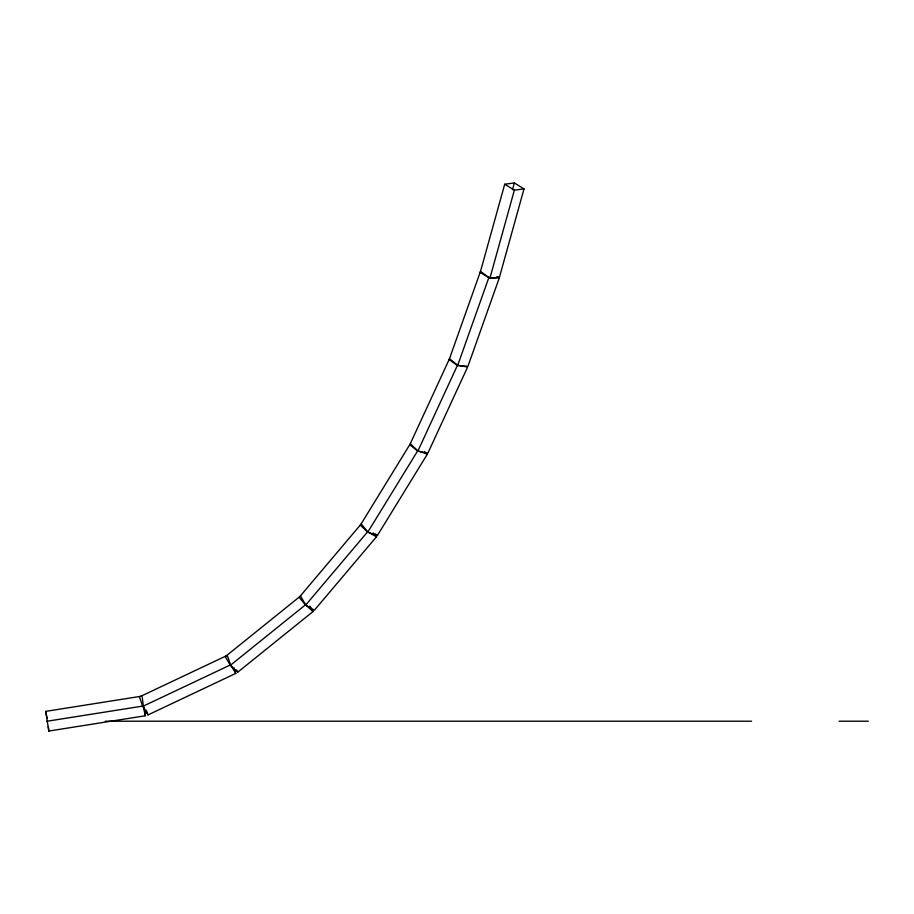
<?xml version="1.0" encoding="UTF-8"?>
<svg xmlns="http://www.w3.org/2000/svg" width="914" height="914" viewBox="0 0 914 914"><rect width="100%" height="100%" fill="white"/><g stroke="black" fill="none" stroke-linecap="round" stroke-linejoin="round"><path stroke-width="1.37" d="M504.722 184.228L480.216 272.429L489.858 278.37L499.501 277.079L524.008 188.878L514.365 182.949L504.722 184.228L514.365 190.158L524.008 188.878M512.48 189.724L514.365 182.949M489.858 278.37L514.365 190.158M457.594 365.634L488.887 277.479L499.238 278.085L467.945 366.24L457.594 365.634L449.174 359.579L480.467 271.424L488.887 277.479M417.824 451.173L457.537 365.132L449.517 358.734L409.803 444.775L417.824 451.173L427.889 453.127L467.602 367.085L457.537 365.132M367.748 532.177L417.744 450.751L427.329 454.167L377.333 535.593L367.748 532.177L360.356 525.173L410.352 443.736L417.744 450.751M305.619 605.159L367.668 531.765L376.454 536.815L314.393 610.209L305.619 605.159L299.186 597.345L361.236 523.951L367.668 531.765M230.362 665.335L305.607 604.725L300.546 596.019L225.29 656.629L230.362 665.335L237.789 672.144L313.034 611.535L309.869 606.096M227.278 655.384L139.454 696.925L142.721 706.396L147.965 714.931L235.801 673.389L233.756 667.471M142.721 706.396L230.557 664.855L227.689 656.56M144.309 707.276L145.269 715.765L48.819 731.051L45.7 711.378L142.15 696.091M46.82 721.283L143.27 706.008L145.269 715.765M105.27 721.215L751.605 721.215M839.121 721.215L868.3 721.215M497.136 276.576L499.238 278.085M305.607 604.725L313.034 611.535M424.564 451.539L427.329 454.167M375.494 533.845L377.333 535.593M373.232 532.896L376.454 536.815M230.557 664.855L235.801 673.389M236.52 669.962L237.789 672.144M146.331 710.201L147.965 714.931M45.7 711.378L47.128 718.358M142.31 697.508L143.27 706.008M48.339 726.813L48.819 731.051"/></g></svg>
